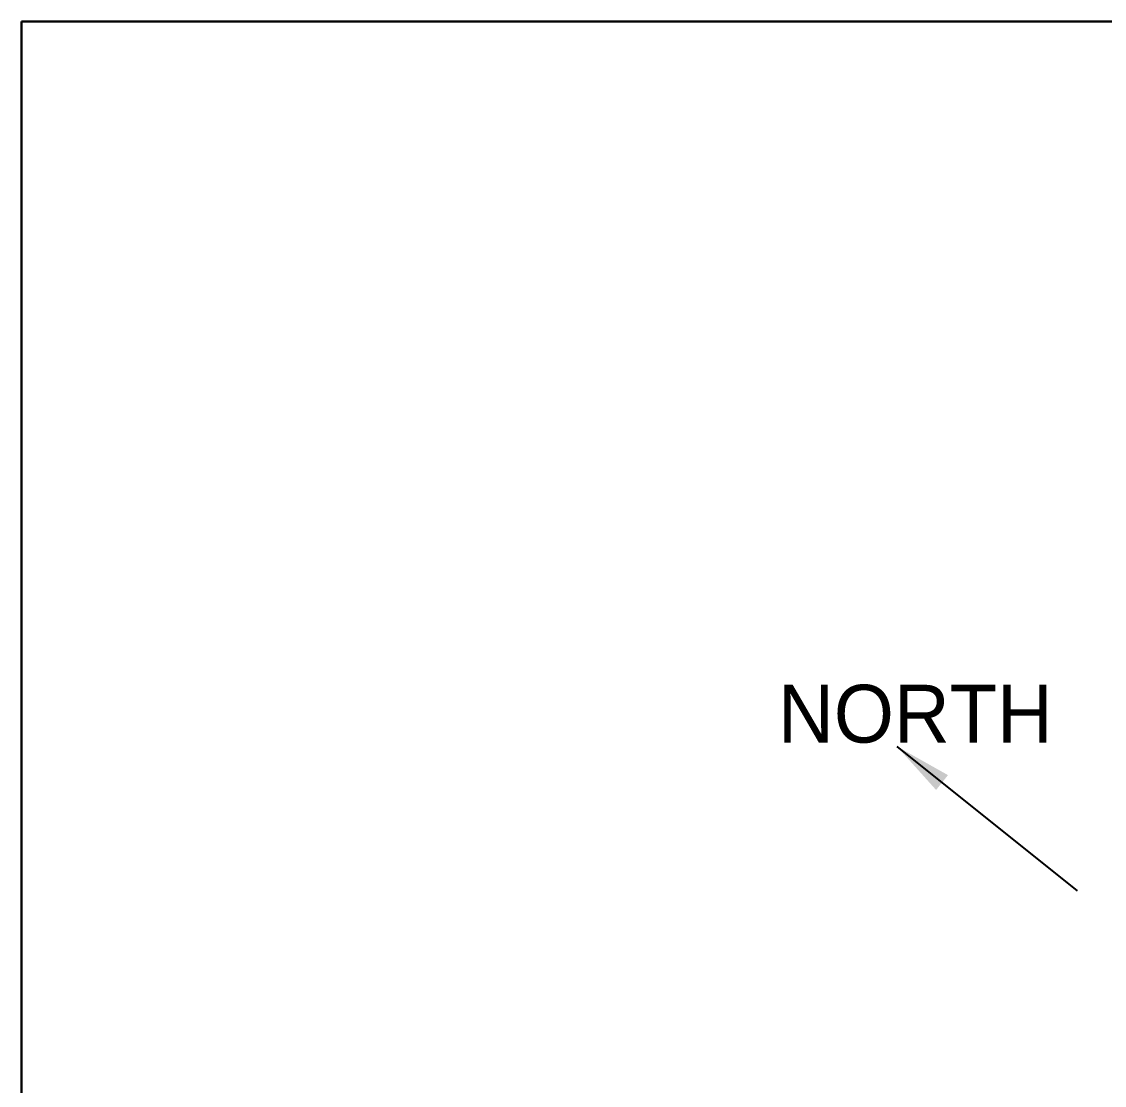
# Model space of a CAD drawing. Extents: x -454308 to 890911, y -14103 to 1343694.
# Drawn here: x 201355 to 202479, y 660105 to 661209 of the extents above; entities that cross this region are included whole.
import ezdxf

# ---------------------------------------------------------------- set-up
doc = ezdxf.new("R2010")
doc.units = 0
doc.header["$MEASUREMENT"] = 0
doc.styles.add('AA_03.50', font='ARIALN.TTF', dxfattribs={"height": 8})
doc.styles.get("Standard").update_dxf_attribs({"font": 'stylu.ttf', "height": 7})
doc.dimstyles.new('AA_03.50', dxfattribs={"dimtxt": 9, "dimasz": 3.25, "dimexe": 1.75, "dimexo": 3.375, "dimgap": 0.09, "dimtad": 0, "dimdec": 0, "dimzin": 3, "dimdsep": 46, "dimlunit": 4, "dimtxsty": 'AA_03.50', "dimblk": 'DOTSMALL', "dimcen": 0.09, "dimclre": 7, "dimadec": 0, "dimazin": 0, "dimtfac": 1, "dimtdec": 0, "dimtofl": 0, "dimtmove": 0, "dimatfit": 3, "dimfxl": 1, "dimtolj": 1, "dimtzin": 0, "dimlwd": -1, "dimarcsym": 0})

# ---------------------------------------------------------------- blocks, each defined once
blk = doc.blocks.new('_DotSmall')
at = {"color": 0, "linetype": 'ByBlock', "const_width": 0.5}
blk.add_lwpolyline([(-0.0625, 0, 1), (0.0625, 0, 1)], format="xyb", close=True, dxfattribs=at)

msp = doc.modelspace()

# ---------------------------------------------------------------- linework, layer by layer
at = {"lineweight": 30}
msp.add_lwpolyline([(201355.251, 661209.09), (206709.687, 661209.09), (206709.687, 658421.916), (201355.251, 658421.916)], close=True, dxfattribs=at)

# ---------------------------------------------------------------- texts
at = {"lineweight": 30, "insert": (202140.451, 660520.757), "char_height": 60, "attachment_point": 1}
msp.add_mtext_dynamic_manual_height_columns('NORTH', width=81.54814, gutter_width=35, heights=[0], dxfattribs=at)

# ---------------------------------------------------------------- leaders
at = {"lineweight": 30}
msp.add_leader([(202263.916, 660456.812), (202451.146, 660306.735)], dimstyle='AA_03.50', override={"dimtxt": 8, "dimasz": 60, "dimgap": 0.09, "dimtad": 0, "dimdec": 1, "dimtdec": 1, "dimfxl": 0.1}, dxfattribs=at)

doc.saveas('drawing.dxf')
